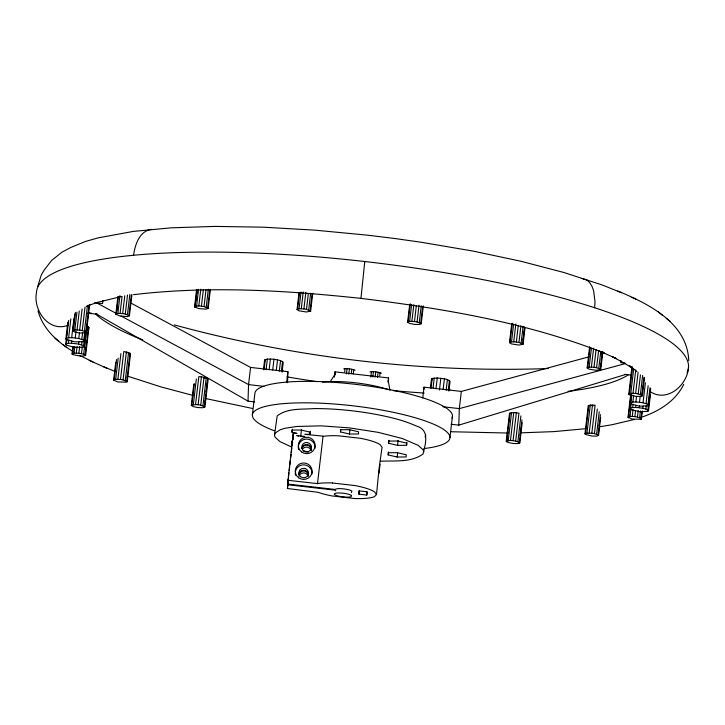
<?xml version="1.0" encoding="UTF-8"?>
<svg xmlns="http://www.w3.org/2000/svg" width="725" height="725" viewBox="0 0 725 725"><rect width="100%" height="100%" fill="white"/><g stroke="black" fill="none" stroke-linecap="round" stroke-linejoin="round"><path stroke-width="1.09" d="M201.405 377.48L201.423 376.837L198.822 376.647L195.542 404.559L191.291 405.393L193.249 406.625L198.052 407.595L202.882 407.722L204.903 406.942L208.184 379.03L206.226 377.798L201.423 376.837L198.142 404.749L195.542 404.559M254.593 401.886L248.013 401.133L248.557 384.603L250.578 367.43L130.944 303.068M287.535 382.7L287.897 371.68L250.578 367.43M310.336 431.293L309.983 434.302L304.89 434.338L324.048 436.223A33.314 6.906 6.7 0 1 338.077 435.761L360.597 438.326A33.314 6.906 6.7 0 1 380.163 444.688L382.057 447.271L379.166 467.734L376.502 494.513L374.444 496.643A33.314 6.906 6.7 0 1 354.616 498.519L332.095 495.954A33.314 6.906 6.7 0 1 318.193 492.311L287.444 488.514L288.233 479.107M309.983 434.302L310.055 432.127L301.093 430.016L292.048 430.079L291.976 432.254L297.032 433.441L293.272 433.015L287.598 484.037L334.796 489.411L337.243 488.704A9.099 1.885 6.7 0 1 343.632 488.877A9.099 1.885 6.7 0 1 349.976 490.154L351.933 491.043L351.335 492.592M291.667 441.743L291.595 443.917L291.948 440.909M293.063 439.386L293.127 437.492M293.272 433.015L292.755 440.184M334.868 375.124L334.977 371.843L388.546 377.942L388.437 381.223M340.469 431.919L340.542 429.744L349.577 429.689L358.549 431.792L358.476 433.967L349.441 434.03L340.469 431.919L340.705 429.916M358.884 494.16L358.993 490.861L366.895 491.758L366.787 495.066L358.884 494.16L359.265 490.934M388.192 454.919L388.265 452.744L397.3 452.681L406.263 454.792L406.19 456.968L397.155 457.031L388.192 454.919L388.546 451.911M388.582 443.256L388.654 441.081L397.69 441.017L406.653 443.129L406.58 445.304L397.545 445.368L388.582 443.256L388.935 440.247M423.944 389.388L424.016 387.177L461.336 391.428L588.972 356.818M451.086 424.27L458.771 425.14L459.324 408.61L461.336 391.428M594.627 307.753L594.998 301.718L593.639 290.743L591.953 286.239L589.688 282.623L586.915 280.04L564.213 272.582L520.777 261.218L472.637 251.004L421.261 242.259L394.844 238.516L368.209 235.244L315.094 230.169L263.528 227.188L215.08 226.399L171.218 227.822L133.273 231.411L98.111 237.873L85.441 241.47L70.479 247.624L62.033 252.155L51.683 260.393L44.189 270.053L41.234 275.128L37.682 286.565M364.766 261.526L360.959 298.374C442.821 308.533 525.308 322.108 602.43 352.368M85.559 332.077L84.508 340.986L83.774 341.656L75.11 341.874L66.537 339.69L65.848 338.865L67.815 322.163M86.293 329.803L84.327 346.496L83.593 347.166L74.929 347.384L66.347 345.2L65.667 344.375L66.319 338.811M66.709 335.467L67.108 332.123M65.848 338.865L66.582 338.194L68.676 320.387M65.667 344.375L66.401 343.704L66.927 339.255M66.582 338.194L68.63 337.796L70.851 318.864M66.401 343.704L68.44 343.306L68.839 339.962M68.63 337.796L71.666 337.714L73.896 318.792M89.682 304.446L86.402 332.358L85.867 332.847L79.551 333.011L74.757 332.041L72.79 330.808L74.766 314.061M68.44 343.306L71.485 343.224L71.748 340.995M73.297 331.416L75.427 312.457M72.79 330.808L74.82 330.029L76.922 312.167M85.641 355.495L83.674 354.262L86.955 326.341L88.423 326.975L88.921 327.582L85.641 355.495L81.39 356.328L72.527 354.543L72.029 353.945L72.817 347.239M72.527 354.543L73.352 346.758M71.666 337.714L75.246 337.977L76.025 331.289M72.029 353.945L74.05 353.166L74.838 346.459M74.82 330.029L77.04 329.975L79.27 310.989M74.05 353.166L76.27 353.102L77.058 346.405M77.04 329.975L79.65 330.165L82.142 308.95M84.508 340.986L83.819 340.161L78.807 338.53L79.46 332.965M84.327 346.496L83.638 345.671L78.626 344.04L78.889 341.81M76.27 353.102L78.88 353.292L79.668 346.595M86.402 332.358L82.251 330.564L85.006 307.119M81.825 339.3L82.605 332.612M81.635 344.81L82.034 341.466M83.674 354.262L81.481 353.7L82.269 347.003M84.444 331.126L87.462 305.442M83.819 340.161L84.743 332.367M83.638 345.671L84.952 334.533M85.867 332.847L89.057 304.962M86.683 326.458L86.946 324.229M87.335 320.894L87.725 317.55M88.423 326.975L85.142 354.888L85.496 352.631M85.885 349.278L86.148 347.048M86.674 342.581L86.937 340.342M87.335 336.998L87.598 334.76M88.124 330.301L88.921 327.582M102.941 300.449L102.569 303.63L94.712 302.733M131.932 294.595L129.431 315.81L127.41 316.589L119.978 316.055L115.819 314.26L117.921 296.398M115.819 314.26L116.363 313.771L118.329 297.023M116.852 310.4L117.115 308.161M116.363 313.771L117.849 313.481L119.951 295.619M117.849 313.481L120.069 313.417L122.036 296.67M113.635 380.136L115.665 379.356L120.495 379.483L123.776 351.571L128.57 352.54L130.527 353.773L127.247 381.685L126.712 382.166L117.794 381.93L113.635 380.136L115.737 362.264M114.169 379.646L116.535 359.546M120.069 313.417L122.679 313.608L124.773 295.746M115.665 379.356L118.157 358.141M129.431 315.81L125.28 314.016L127.509 295.03M117.885 379.293L120.903 353.619M127.473 314.577L129.838 294.477M128.932 315.203L131.297 295.111M127.247 381.685L123.096 379.891L126.377 351.978M125.289 380.453L128.57 352.54L126.386 352.74M126.748 381.078L130.029 353.166M127.238 377.707L127.5 375.468M128.678 365.418L128.941 363.189M210.404 289.375L208.175 308.361L206.145 309.14L198.722 308.605L194.563 306.811L196.529 290.063M194.563 306.811L195.097 306.322L197.073 289.574M195.061 307.409L195.324 305.18M195.85 300.712L196.113 298.483M196.638 294.015L196.901 291.776M195.097 306.322L196.593 306.032L198.559 289.284M196.593 306.032L198.813 305.968L200.78 289.221M198.813 305.968L201.414 306.158L203.39 289.411M191.291 405.393L193.783 384.178M191.826 404.913L194.327 383.697M208.175 308.361L204.015 306.566L205.991 289.819M193.321 404.613L196.339 378.939M206.217 307.128L208.32 289.257M207.676 307.753L209.779 289.891M204.903 406.942L200.743 405.148L204.024 377.236M202.946 405.71L206.226 377.798L204.042 378.006M204.405 406.344L207.685 378.432M204.758 404.079L205.157 400.735M205.547 397.382L205.809 395.152M206.208 391.799L206.598 388.455M206.997 385.102L207.259 382.873M252.345 415.09L254.874 393.621A99.452 20.608 6.7 0 1 359.201 384.785A99.452 20.608 6.7 0 1 451.92 418.098M263.447 369.777L264.58 360.117L267.362 359.047L273.978 359.228L280.557 360.552L283.239 362.237L282.107 371.898M264.181 369.107L265.314 359.446M266.093 369.777L267.362 359.047M269.138 369.705L270.398 358.966M272.709 369.958L273.978 359.228M276.279 370.52L277.539 359.781M279.288 371.282L280.557 360.552M281.418 371.073L282.56 361.413M291.722 447.035L279.968 441.643L275.047 437.13L274.476 435.018L277.204 415.878C287.462 407.858 301.99 409.571 314.269 408.574C333.264 408.547 352.232 410.35 370.964 413.468C386.298 416.25 401.777 419.449 416.059 425.901C429.97 429.762 425.62 443.174 423.065 453.986C411.102 462.758 394.563 460.502 380.498 461.236M282.025 371.825L282.279 369.678L282.968 370.502L282.233 371.173M286.638 382.41L287.897 371.68M312.738 293.281L310.635 311.143L306.394 311.977L298.99 310.826L297.032 309.593L298.999 292.846M297.032 309.593L297.567 309.104L299.534 292.356M297.567 309.104L299.053 308.814L301.02 292.066M299.053 308.814L301.274 308.759L303.24 292.012M301.274 308.759L303.884 308.941L305.85 292.193M291.976 432.254L292.329 429.245M310.635 311.143L306.485 309.348L308.315 293.716M288.496 476.86L288.922 472.791M289.184 470.543L289.692 466.737M289.846 464.924L290.372 460.429M290.634 458.173L291.142 454.358M291.296 452.554L291.831 448.059M292.093 445.803L292.601 441.987M287.444 488.514L288.242 481.772M308.678 309.91L310.644 293.163M310.137 310.536L312.112 293.788M301.482 429.807L300.694 436.504L304.636 436.486L296.779 435.589L298.736 436.051M287.725 480.249L317.496 483.638L323.042 436.405M334.352 377.145L334.977 371.843M344.692 371.871L345.073 368.644L349.432 368.771L355.087 370.203M346.441 373.964L347.076 368.599M348.798 374.136L349.432 368.771M351.281 373.429L351.779 369.134M353.265 373.937L353.764 369.641M349.441 434.03L349.912 430.025M370.783 377.018L371.417 371.653L375.777 371.771L381.432 373.212M372.786 376.964L373.42 371.599M375.142 377.136L375.777 371.771M377.498 377.498L378.124 372.133M379.737 375.858L380.108 372.641M366.787 495.066L367.167 491.831M388.047 382.184L388.546 377.942M423.327 305.877L421.225 323.74L419.204 324.519L414.374 324.383L409.58 323.423L407.613 322.19L409.716 304.328M407.613 322.19L408.157 321.701L410.25 303.838M408.157 321.701L409.643 321.411L411.61 304.663M409.643 321.411L411.863 321.347L413.83 304.6M397.545 445.368L398.134 440.356M397.155 457.031L397.626 453.016M411.863 321.347L414.473 321.538L416.304 305.905M421.225 323.74L417.074 321.945L419.041 305.198M419.267 322.507L421.234 305.76M420.727 323.132L422.693 306.385M406.58 445.304L406.933 442.295M422.757 397.916L424.016 387.177M430.423 387.703L431.429 379.121L432.163 378.45L437.248 377.97L444.389 378.785L447.407 379.556L450.089 381.241L448.956 390.902M431.031 388.111L432.163 378.45M433.079 387.712L434.212 378.051M435.988 388.709L437.248 377.97M439.441 390.041L440.827 378.233M443.129 389.524L444.389 378.785M446.147 390.286L447.407 379.556M448.277 390.077L449.409 380.417M448.884 390.829L449.138 388.682L449.817 389.506L449.083 390.177M449.935 437.601L452.463 416.123M525.072 327.483L523.106 344.23L518.864 345.064L511.451 343.913L509.494 342.68L511.723 323.694M509.494 342.68L510.028 342.191L512.258 323.214M510.028 342.191L511.524 341.901L513.617 324.03M511.524 341.901L513.735 341.837L515.838 323.975M513.735 341.837L516.345 342.028L518.312 325.28M506.222 441.262L509.503 413.35L513.753 412.516L518.955 413.105L515.674 441.017L519.834 442.812L517.804 443.591L512.983 443.464L508.18 442.495L506.222 441.262L510.472 440.428L515.674 441.017M506.757 440.782L510.037 412.869M506.721 441.869L507.119 438.516M507.645 434.058L507.908 431.819M509.086 421.769L509.349 419.539M523.106 344.23L518.946 342.436L520.912 325.688M508.252 440.483L511.533 412.57M521.148 342.998L523.115 326.25M510.472 440.428L513.753 412.516M522.607 343.623L524.574 326.875M523.097 340.252L523.359 338.013M523.749 334.66L524.148 331.316M513.073 440.619L516.354 412.706M517.877 441.579L520.894 415.905M519.336 442.214L521.964 419.884M519.299 443.301L519.689 439.948M520.215 435.489L520.478 433.251M520.876 429.907L521.139 427.668M519.834 442.812L522.199 422.72M602.865 351.625L600.762 369.487L596.512 370.33L589.108 369.17L587.15 367.938L589.643 346.722M587.15 367.938L587.685 367.457L590.05 347.357M587.685 367.457L589.18 367.158L591.41 348.181M589.18 367.158L591.392 367.104L593.63 348.127M584.966 433.813L588.247 405.9L590.268 405.121L595.098 405.257L591.817 433.169L585.501 433.333L584.966 433.813L585.465 434.42L591.727 436.015L596.548 436.142L598.578 435.362L600.672 417.5M585.501 433.333L588.782 405.42M591.392 367.104L594.002 367.294L596.104 349.432M586.987 433.033L590.268 405.121L591.709 405.592M600.762 369.487L596.603 367.693L598.569 350.945M589.207 432.979L592.488 405.067L593.648 405.792M598.805 368.255L600.771 351.507M600.264 368.889L602.23 352.142M600.617 366.623L601.016 363.279M601.406 359.926L601.668 357.697M602.058 354.344L602.321 352.114M598.578 435.362L594.418 433.568L597.309 409.009M596.612 434.13L599.24 411.8M598.08 434.764L600.436 414.664M598.433 432.499L598.823 429.155M599.222 425.802L599.484 423.572M620.935 360.524L620.691 362.645L625.168 363.153M644.471 377.816L642.377 395.678L640.347 396.457L635.517 396.33L629.264 394.735L628.765 394.128L631.91 367.33M629.264 394.735L632.544 366.823M642.522 411.002L641.072 419.304L632.155 419.059L627.995 417.265L630.623 394.935M628.765 394.128L630.786 393.349L633.677 368.789M627.995 417.265L628.53 416.775L631.122 394.219M628.493 417.872L628.883 414.519M650.379 395.17L648.549 410.758L647.815 411.428L639.16 411.646L630.578 409.462L629.889 408.637L630.542 403.073M630.804 400.843L631.067 398.614M650.697 388.555L648.73 405.248L647.996 405.918L639.341 406.136L630.759 403.952L630.07 403.127L630.804 402.457L631.72 394.663M629.889 408.637L630.623 407.967L631.149 403.517M628.53 416.775L630.016 416.485L630.94 408.664M630.786 393.349L633.007 393.294L635.762 369.85M630.804 402.457L632.853 402.058L633.641 395.379M630.623 407.967L632.671 407.568L633.061 404.224M630.016 416.485L632.236 416.431L633.025 409.725M633.007 393.294L635.617 393.485L638.109 372.269M632.853 402.058L635.888 401.976L636.55 396.412M632.671 407.568L635.707 407.486L635.97 405.266M632.236 416.431L634.846 416.612L635.499 411.03M642.377 395.678L638.217 393.892L640.447 374.907M641.607 418.814L637.447 417.02L638.236 410.323M635.888 401.976L639.468 402.239L640.121 396.666M640.411 394.445L642.64 375.468M635.707 407.486L639.287 407.749L639.55 405.52M641.87 395.08L643.972 377.218M641.833 396.167L642.232 392.814M642.758 388.355L643.021 386.117M643.41 382.773L643.673 380.534M639.649 417.582L640.429 410.885M641.108 418.207L641.897 411.51M641.072 419.304L641.598 414.836M648.73 405.248L648.05 404.423L643.03 402.792L645.386 382.755M648.549 410.758L645.866 409.072L642.848 408.302L643.111 406.072M646.048 403.562L648.141 385.745M645.866 409.072L646.256 405.728M648.05 404.423L650.008 387.721M647.869 409.933L648.911 401.025M649.174 398.804L649.7 394.346M133.572 255.245C134.995 244.887 139.427 230.985 151.425 229.354M688.523 366.85C687.789 384.812 667.417 403.037 650.234 391.645M380.063 464.236L379.003 473.253M274.476 435.018L275.183 433.052L280.367 429.689L284.726 428.348L296.706 426.472L321.039 425.847L349.64 427.904L378.16 432.354L402.266 438.489L418.28 445.404L423.201 449.908L423.763 452.019M425.086 436.812L425.783 434.846M298.736 474.431L299.679 472.138L301.636 470.607L304.128 470.253A4.839 4.731 1.9 0 1 308.397 475.528M299.026 474.358L299.652 472.827L301.609 471.295L304.101 470.942A4.839 4.731 1.9 0 1 308.379 476.216M298.963 476.307L299.588 474.784L301.546 473.244L304.038 472.899A4.839 4.731 1.9 0 1 307.953 475.736M683.766 384.313C675.6 401.115 658.844 411.401 641.67 417.165M330.5 381.341L335.322 373.701M129.993 354.253L130.527 353.773M86.257 306.503L96.135 302.697L121.809 296.398M458.771 425.14L625.874 374.399M634.275 419.476L612.181 424.696L599.367 426.826M602.067 353.274L604.251 352.685M625.14 363.651L459.324 408.61L442.857 406.734M68.005 325.326C48.711 332.594 32.987 310.228 36.477 292.592A328.18 68.005 6.7 0 1 378.985 263.211A328.18 68.005 6.7 0 1 687.082 372.659M343.722 368.916L345.073 368.644M370.067 371.916L371.417 371.653M317.496 483.638L318.493 483.457M133.599 294.667C209.126 285.65 285.568 290.372 360.959 298.374M586.389 428.638L553.782 431.62L521.221 432.825M548.182 368.554C422.43 372.958 295.764 357.933 174.353 324.927M507.663 433.033L450.388 431.719M332.521 483.004L355.051 485.569A33.314 6.906 6.7 0 1 374.608 491.931L376.502 494.513M71.485 343.224L78.626 344.04M582.03 278.454L601.632 284.753L621.407 292.673M89.075 312.81L91.268 313.064M87.616 313.173L97.712 314.324M624.796 374.354L631.529 375.124M263.927 386.353L248.557 384.603L120.948 315.955M287.571 484.726L334.778 490.1L335.748 490.816M414.473 321.538L417.074 321.945M303.884 308.941L306.485 309.348M516.345 342.028L518.946 342.436M201.414 306.158L204.015 306.566M594.002 367.294L596.603 367.693M122.679 313.608L125.28 314.016M635.617 393.485L638.217 393.892M639.468 402.239L643.03 402.792M639.287 407.749L642.848 408.302M79.65 330.165L82.251 330.564M634.846 416.612L637.447 417.02M75.246 337.977L78.807 338.53M78.88 353.292L81.481 353.7M591.817 433.169L594.418 433.568M120.495 379.483L123.096 379.891M198.142 404.749L200.743 405.148M252.363 408.438L205.293 398.46M193.557 395.578L160.787 386.86L127.573 376.139M303.267 450.733L308.315 452.019M103.593 366.768L115.32 371.553M307.219 442.54L309.557 443.455L311.134 445.377L311.496 447.814L310.581 450.098L308.596 451.612L306.104 451.983A4.894 4.785 1.9 0 1 301.836 446.682A4.894 4.785 1.9 0 1 307.228 442.486M617.718 291.033C648.186 303.567 687.409 322.897 688.75 360.724M631.892 297.368L635.807 299.108M598.741 350.719L616.15 358.494L612.235 356.754L623.808 362.799L633.369 368.817L629.59 365.781L636.949 371.635M79.705 355.368L93.108 362.074M89.193 360.334L107.282 368.409M96.026 302.542L115.964 313.272M95.664 313.562L248.013 401.133M38.035 310.771C42.757 328.914 57.574 342.254 73.153 351.553M666.293 318.302L670.181 321.42M658.336 311.977L662.106 315.003M54.819 338.022L58.707 341.14M62.894 344.438L66.664 347.465M588.247 405.9L588.745 406.507M431.429 379.121L432.118 379.945M264.58 360.117L265.268 360.941M310.98 449.971L309.403 448.05L307.065 447.126A4.894 4.785 1.9 0 0 302.615 449.02M388.21 380.779L390.032 390.494M311.424 449.763L311.07 447.325L309.493 445.404L307.155 444.488A4.894 4.785 1.9 0 0 301.935 447.86M311.406 450.452L311.043 448.014L309.466 446.093L307.128 445.177A4.894 4.785 1.9 0 0 301.917 448.548M318.493 483.403A33.314 6.906 6.7 0 1 332.521 482.95M295.564 475.292A8.401 8.211 1.9 0 1 295.238 473.135M295.292 472.075A8.401 8.211 1.9 0 1 304.591 464.87A8.401 8.211 1.9 0 1 311.977 473.978M298.591 449.527A8.401 8.211 1.9 0 1 305.968 439.078A8.401 8.211 1.9 0 1 315.003 448.213M628.14 374.952A277.349 57.474 6.7 0 1 568.128 391.346M424.179 393.041A277.349 57.474 6.7 0 1 393.312 390.666M317.079 381.667A277.349 57.474 6.7 0 1 287.136 376.891M142.743 339.907A277.349 57.474 6.7 0 1 95.863 314.324M322.371 382.175A44.198 9.162 6.7 0 1 388.392 389.697M274.34 430.759A99.452 20.608 6.7 0 1 285.306 403.481A99.452 20.608 6.7 0 1 421.488 419.684A99.452 20.608 6.7 0 1 423.88 448.558M351.317 495.365L351.281 496.625L350.637 496.843A8.836 1.831 6.7 0 1 337.37 495.818A8.836 1.831 6.7 0 1 337.469 493.009A8.836 1.831 6.7 0 1 350.701 495.003L351.317 495.365M299.742 470.19L298.8 472.473L299.18 474.911L300.739 476.851L303.077 477.748A4.839 4.731 1.9 0 0 308.46 473.597A4.839 4.731 1.9 0 0 304.183 468.35L301.7 468.649L299.742 470.19M298.691 477.784A8.401 8.211 1.9 0 0 312.04 472.138A8.401 8.211 1.9 0 0 300.358 463.647A8.401 8.211 1.9 0 0 298.691 477.784M301.718 452.01A8.401 8.211 1.9 0 0 315.067 446.373A8.401 8.211 1.9 0 0 303.385 437.882A8.401 8.211 1.9 0 0 301.718 452.01"/></g></svg>
